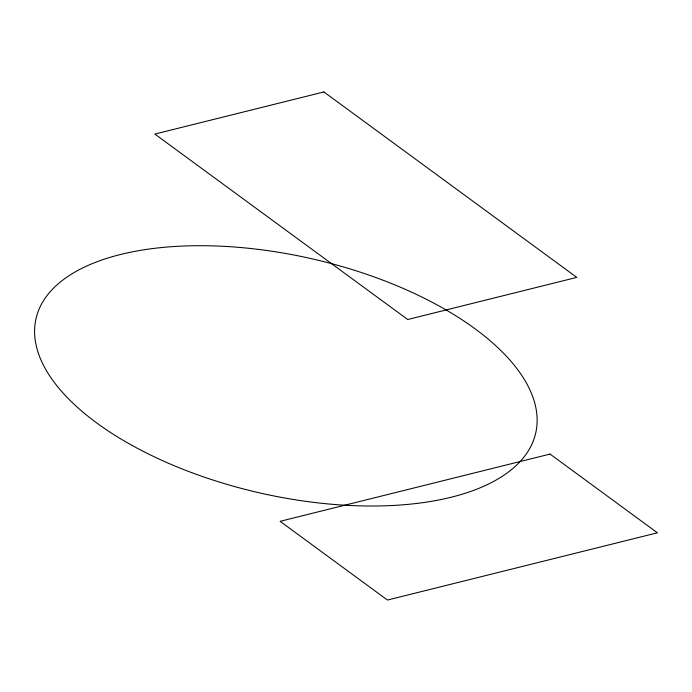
<?xml version="1.0" encoding="UTF-8"?>
<svg xmlns="http://www.w3.org/2000/svg" width="692" height="692" viewBox="0 0 692 692"><rect width="100%" height="100%" fill="white"/><g stroke="black" fill="none" stroke-linecap="round" stroke-linejoin="round"><path stroke-width="1.04" d="M323.908 91.95L154.852 134.066L407.726 319.514L576.782 277.397L323.908 91.95M550.045 454.073L280.104 521.327L387.451 600.051L657.4 532.805L550.045 454.073M132.258 445.51A256.308 119.932 12.9 0 0 534.881 436.254A256.308 119.932 12.9 0 0 190.456 245.807A256.308 119.932 12.9 0 0 132.258 445.51"/></g></svg>
